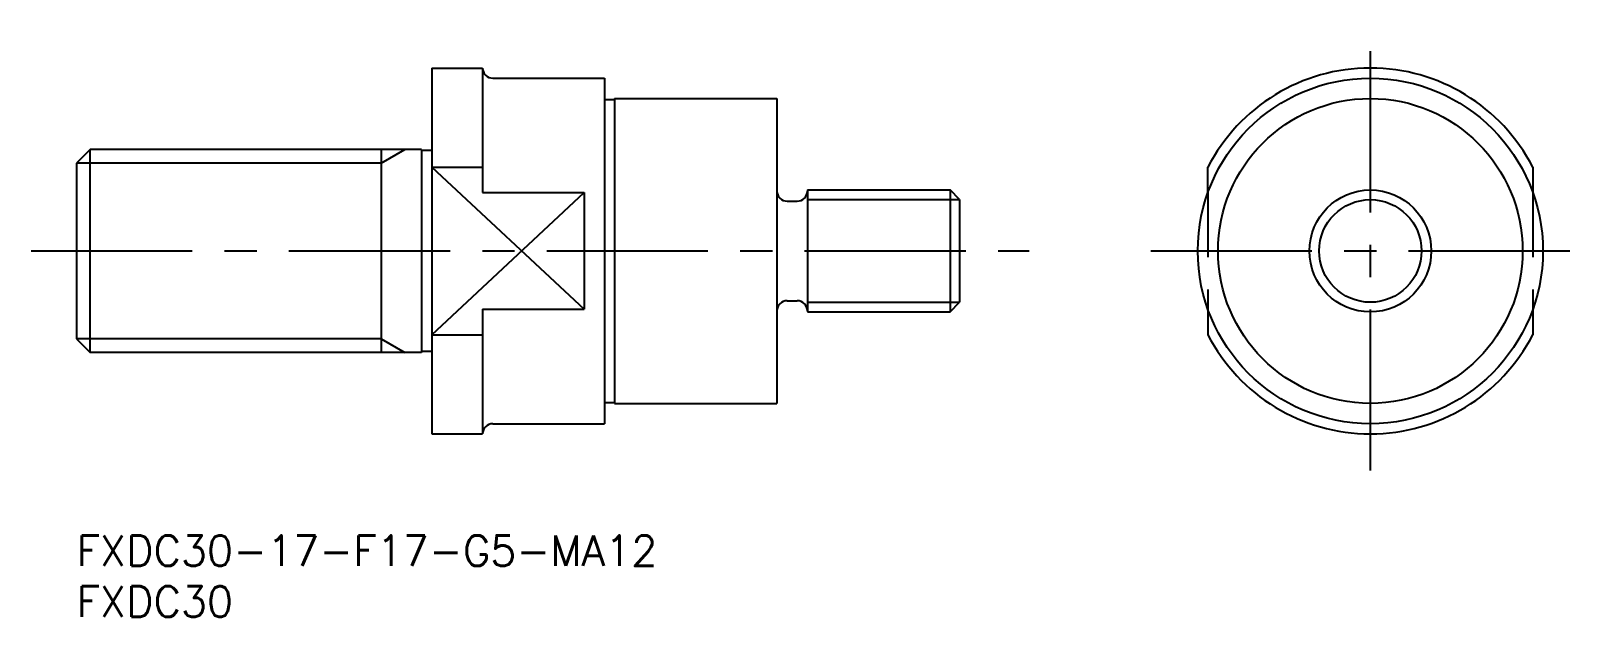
# Model space of a CAD drawing. Extents: x -4 to 149, y -8 to 50.
import ezdxf

# ---------------------------------------------------------------- set-up
doc = ezdxf.new("R2010")
doc.units = 0
doc.header["$LTSCALE"] = 0.5
doc.linetypes.add('CENTER', pattern=[50.8, 31.75, -6.35, 6.35, -6.35])
doc.linetypes.add('DASHED', pattern=[19.05, 12.7, -6.35])
for name, color, linetype in [('MSM_CENTER', 1, 'CENTER'), ('MSM_CONTINUOUS', 7, 'CONTINUOUS'), ('MSM_DASHED', 4, 'DASHED'), ('MSM_NARROW', 5, 'CONTINUOUS'), ('MSM_PART_NUMBER', 7, 'CONTINUOUS')]:
    doc.layers.add(name, color=color, linetype=linetype)
doc.styles.get("Standard").update_dxf_attribs({"font": 'txt.shx', "height": 3, "bigfont": 'bigfont.shx'})

# ---------------------------------------------------------------- blocks, each defined once
blk = doc.blocks.new('*U12')
at = {"layer": 'MSM_PART_NUMBER'}
blk.add_text('FXDC30-17-F17-G5-MA12', height=3, dxfattribs=at).set_placement((0, -3))
blk = doc.blocks.new('*U13')
at = {"layer": 'MSM_PART_NUMBER'}
blk.add_text('FXDC30', height=3, dxfattribs=at).set_placement((0, -8))

msp = doc.modelspace()

# ---------------------------------------------------------------- linework, layer by layer
at = {"layer": 'MSM_CENTER'}
for p, q in [((127.46, 6.38), (127.46, 49.62)), ((-4.47, 28), (93.86, 28)), ((105.83, 28), (149.08, 28))]:
    msp.add_line(p, q, dxfattribs=at)
at = {"layer": 'MSM_CONTINUOUS'}
for p, q in [((35, 46), (35, 10)), ((35, 46), (40, 46)), ((40, 46), (40, 33.74)), ((41, 45), (52, 45)), ((52, 45), (52, 11)), ((53, 43), (69, 43)), ((53, 43), (53, 13)), ((69, 43), (69, 13)), ((52, 42.9), (53, 42.9)), ((1.35, 38), (0, 36.65)), ((34, 38), (1.35, 38)), ((1.35, 18), (1.35, 38)), ((30, 38), (30, 18)), ((34, 38), (34, 18)), ((35, 37.9), (34, 37.9)), ((0, 36.65), (0, 19.35)), ((35, 36.25), (40, 36.25)), ((111.46, 33.74), (111.46, 36.25)), ((143.46, 36.25), (143.46, 33.74)), ((72, 34), (86.05, 34)), ((72, 34), (72, 22)), ((87, 33.05), (86.05, 34)), ((86.05, 34), (86.05, 22)), ((40, 33.74), (50, 33.74)), ((50, 33.74), (50, 22.26)), ((70, 32.9), (71, 32.9)), ((87, 33.05), (87, 22.95)), ((70, 23.1), (71, 23.1)), ((40, 22.26), (50, 22.26)), ((40, 22.26), (40, 10)), ((72, 22), (86.05, 22)), ((86.05, 22), (87, 22.95)), ((111.46, 22.26), (111.46, 19.75)), ((143.46, 22.26), (143.46, 19.75)), ((0, 19.35), (1.35, 18)), ((35, 19.75), (40, 19.75)), ((34, 18), (1.35, 18)), ((35, 18.1), (34, 18.1)), ((52, 13.1), (53, 13.1)), ((53, 13), (69, 13)), ((41, 11), (52, 11)), ((35, 10), (40, 10))]:
    msp.add_line(p, q, dxfattribs=at)
for radius in [17, 15, 6]:
    msp.add_circle((127.46, 28), radius, dxfattribs=at)
for centre, radius, start, end in [((41, 46), 1, 180, 270), ((127.46, 28), 18, 27.266, 152.734), ((70, 33.9), 1, 180, 270), ((71, 33.9), 1, 270, 0), ((70, 22.1), 1, 90, 180), ((71, 22.1), 1, 0, 90), ((127.46, 28), 18, 207.266, 332.734), ((41, 10), 1, 90, 180)]:
    msp.add_arc(centre, radius, start, end, dxfattribs=at)
at = {"layer": 'MSM_DASHED'}
for p, q in [((111.46, 33.74), (111.46, 22.26)), ((143.46, 33.74), (143.46, 22.26))]:
    msp.add_line(p, q, dxfattribs=at)
at = {"layer": 'MSM_NARROW'}
for p, q in [((30, 36.65), (32.34, 38)), ((30, 36.65), (0, 36.65)), ((35, 36.25), (50, 22.26)), ((35, 19.75), (50, 33.74)), ((72, 33.05), (87, 33.05)), ((72, 22.95), (87, 22.95)), ((30, 19.35), (0, 19.35)), ((30, 19.35), (32.34, 18))]:
    msp.add_line(p, q, dxfattribs=at)
msp.add_circle((127.46, 28), 5.05, dxfattribs=at)

# ---------------------------------------------------------------- block references
at = {"layer": 'MSM_CONTINUOUS'}
for name in ['*U12', '*U13']:
    msp.add_blockref(name, (0, 0), dxfattribs=at)

doc.saveas('drawing.dxf')
